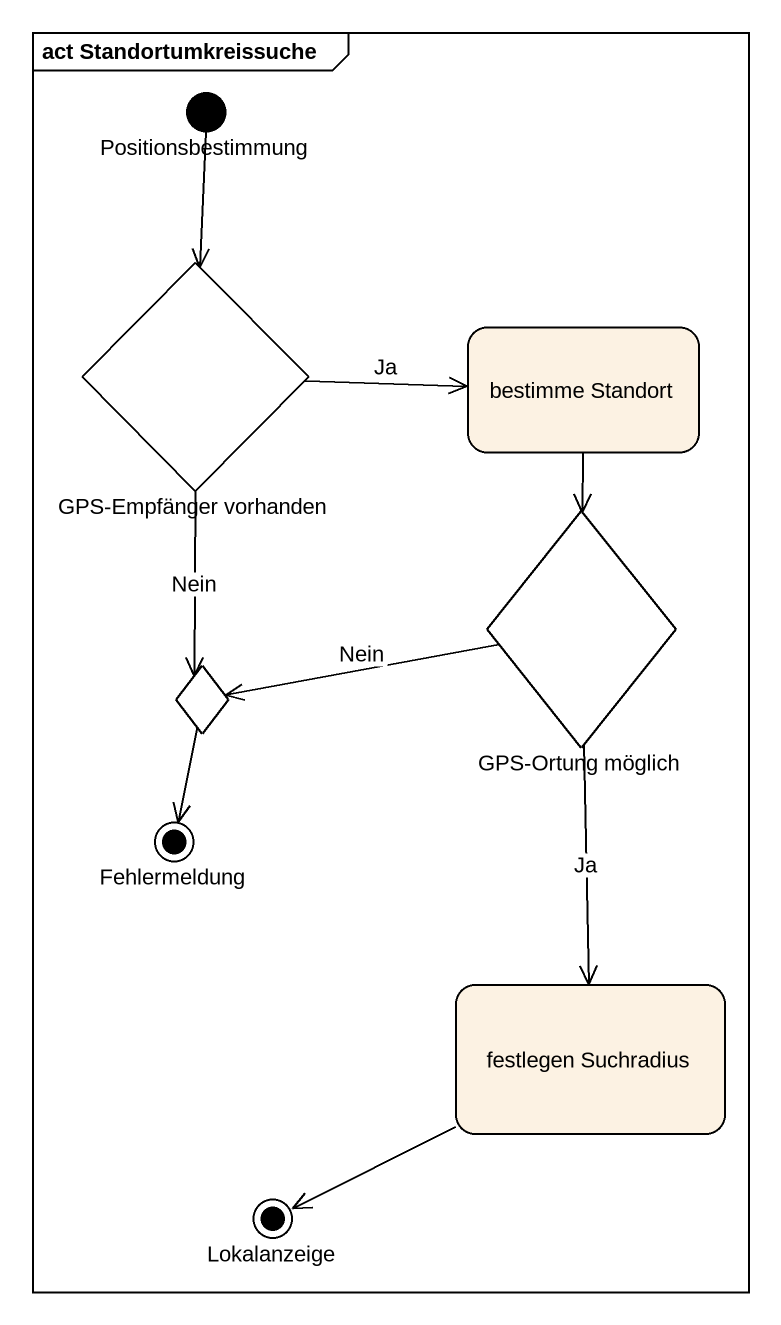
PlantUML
@startuml
mainframe act Standortumkreissuche
hide empty description
state Positionsbestimmung <<start>>
state "GPS-Empfänger vorhanden" as GPS_Empfänger_vorhanden <<choice>>
state "bestimme Standort" as bestimme_Standort
state "GPS-Ortung möglich" as GPS_Ortung_möglich <<choice>>
state choice1 <<choice>>
state Fehlermeldung <<end>>
state "festlegen Suchradius" as festlegen_Suchradius
state Lokalanzeige <<end>>
Positionsbestimmung --> GPS_Empfänger_vorhanden
GPS_Empfänger_vorhanden -right-> bestimme_Standort : Ja
GPS_Empfänger_vorhanden --> choice1 : Nein
bestimme_Standort --> GPS_Ortung_möglich
GPS_Ortung_möglich -left-> choice1 : Nein
GPS_Ortung_möglich --> festlegen_Suchradius : Ja
choice1 --> Fehlermeldung
festlegen_Suchradius -left-> Lokalanzeige
@enduml
